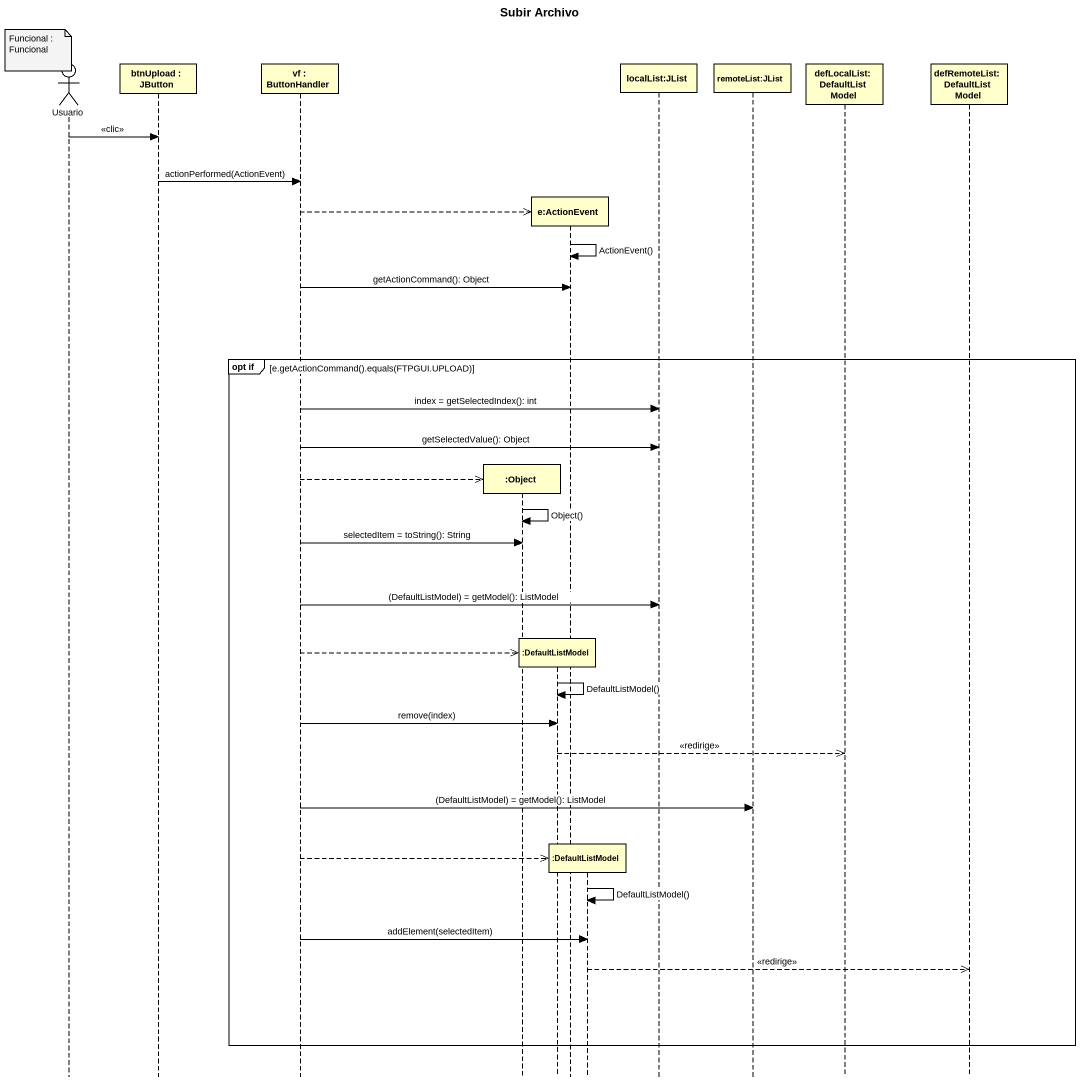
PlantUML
@startuml
title Subir Archivo
hide footbox
actor Usuario
participant "btnUpload : JButton" as btnUpload
participant "vf : ButtonHandler" as vf
participant ":Object" as Object_
participant ":DefaultListModel" as DefaultListModel
participant "e:ActionEvent" as e_ActionEvent
participant ":DefaultListModel" as DefaultListModel_2
participant "localList:JList" as localList_JList
participant "remoteList:JList" as remoteList_JList
participant "defLocalList:DefaultListModel" as defLocalList
participant "defRemoteList:DefaultListModel" as defRemoteList

note over Usuario : Funcional : Funcional
Usuario -> btnUpload : <<clic>>
btnUpload -> vf : actionPerformed(ActionEvent)
vf -->> e_ActionEvent **
e_ActionEvent -> e_ActionEvent : ActionEvent()
vf -> e_ActionEvent : getActionCommand(): Object
group opt if [e.getActionCommand().equals(FTPGUI.UPLOAD)]
  vf -> localList_JList : index = getSelectedIndex(): int
  vf -> localList_JList : getSelectedValue(): Object
  vf -->> Object_ **
  Object_ -> Object_ : Object()
  vf -> Object_ : selectedItem = toString(): String
  vf -> localList_JList : (DefaultListModel) = getModel(): ListModel
  vf -->> DefaultListModel **
  DefaultListModel -> DefaultListModel : DefaultListModel()
  vf -> DefaultListModel : remove(index)
  DefaultListModel -->> defLocalList : <<redirige>>
  vf -> remoteList_JList : (DefaultListModel) = getModel(): ListModel
  vf -->> DefaultListModel_2 **
  DefaultListModel_2 -> DefaultListModel_2 : DefaultListModel()
  vf -> DefaultListModel_2 : addElement(selectedItem)
  DefaultListModel_2 -->> defRemoteList : <<redirige>>
end
@enduml
